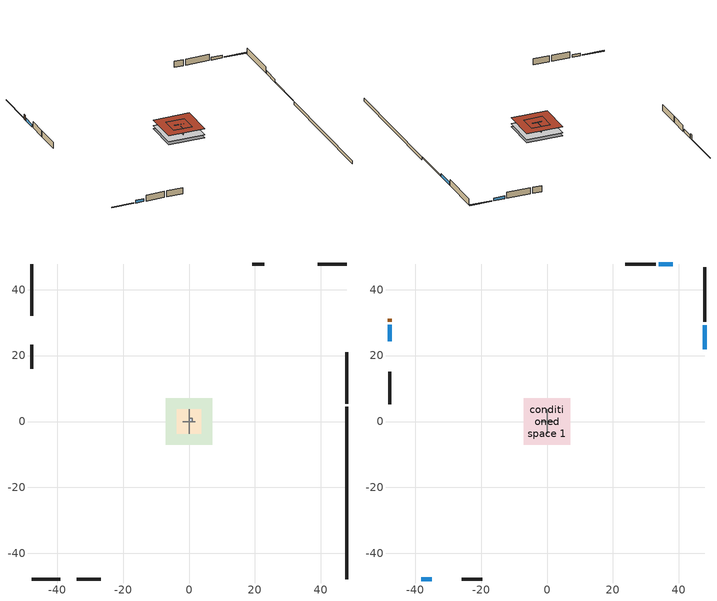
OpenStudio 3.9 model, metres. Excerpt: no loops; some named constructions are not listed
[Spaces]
garage 1
 floor foundation (Slab1 construction): -3.66,-3.66 -3.66,3.66 3.66,3.66 3.66,-3.66 z0
 wall outside (Wall1 construction): -34.1,-47.78 -26.79,-47.78 z0.3:2.74
 wall outside (Wall2 construction): -47.78,23.36 -47.78,16.04 z0.3:2.74
 wall outside (Wall9 construction): 22.78,47.78 19.12,47.78 z0.3:2.74
 wall to conditioned space 1 (Wall5 construction Reversed): 0,-3.66 0,3.66 z0.3:2.74
 wall to conditioned space 1 (Wall6 construction Reversed): 1.83,0 -1.83,0 z0.3:2.74
 roof outside (Roof1 construction): -3.66,3.66 -3.66,-3.66 3.66,-3.66 3.66,3.66 z2.74
crawlspace - vented 1
 floor foundation (Slab2 construction): -7.11,-7.11 -7.11,7.11 7.11,7.11 7.11,-7.11 z-0.91
 wall outside (RimJoist1 construction): 47.78,5.36 47.78,21.03 z0.3:0.61
 wall outside (RimJoist2 construction): -47.78,-47.78 -39.1,-47.78 z0.3:0.61
 wall outside (RimJoist3 construction): -47.78,47.78 -47.78,32.12 z0.3:0.61
 wall outside (RimJoist4 construction): 47.78,47.78 39.1,47.78 z0.3:0.61
 wall foundation (FoundationWall1 construction): 47.78,-47.78 47.78,4.43 z-0.91:0.3
central ac and furnace airloop ret air space
 floor adiabatic (AdiabaticConst): 0,0 0,1 1,1 1,0 z0
 wall adiabatic (AdiabaticConst): 0,1 0,0 1,0 1,1 0,1 z0:1
 ceiling adiabatic (AdiabaticConst): 1,0 1,1 0,1 0,0 z1
conditioned space 1
 floor to crawlspace - vented 1 (Floor1 construction): -7.11,-7.11 -7.11,7.11 7.11,7.11 7.11,-7.11 z0.3
 wall outside (Wall3 construction): 47.78,30.2 47.78,46.85 z0.3:2.74
 wall outside (Wall4 construction): -25.86,-47.78 -19.6,-47.78 z0.3:2.74
 wall outside (Wall7 construction): -47.78,15.11 -47.78,5.22 z0.3:2.74
 wall outside (Wall8 construction): 32.96,47.78 23.71,47.78 z0.3:2.74
 wall outside (AdiabaticWallConstruction): 47.78,21.95 47.78,29.27 z0.3:1.52; -38.17,-47.78 -35.03,-47.78 z0.3:1.37; -47.78,29.34 -47.78,24.28 z0.3:1.43; 38.17,47.78 33.89,47.78 z0.3:1.46
 wall outside (AdiabaticWallConstruction 1): -47.78,31.19 -47.78,30.27 z0.3:2.34
 window (WindowConstruction): 47.78,21.96 47.78,29.27 z0.3:1.52
 window (WindowConstruction 1): -38.17,-47.78 -35.03,-47.78 z0.3:1.37
 window (WindowConstruction 2): -47.78,29.34 -47.78,24.29 z0.3:1.43
 window (WindowConstruction 3): 38.17,47.78 33.89,47.78 z0.3:1.46
 door (Door): -47.78,31.19 -47.78,30.27 z0.3:2.34
 roof outside (Roof2 construction): -7.11,7.11 -7.11,-7.11 7.11,-7.11 7.11,7.11 z2.74
[Material] Roughness=Rough
Name | Thickness {m} | Conductivity {W/m-K} | Density {kg/m3} | Specific Heat {J/kg-K} | Thermal Absorptance | Solar Absorptance | Visible Absorptance
osb sheathing 0.75 in. | 0.01905 | 0.115458 | 512.64 | 1214.23 | 0.9 | 0.7 | 0.7
gypsum board | 0.0127 | 0.160291 | 801 | 837.4 | 0.9 | 0.6 | 0.6
osb sheathing 0.5 in. 2; osb sheathing 0.5 in. 3 | 0.0127 | 0.115458 | 512.64 | 1214.23
wall stud and cavity 2 | 0.1397 | 0.103501 | 139.0536 | 1170.24 | 0.9 | 0.7 | 0.7
floor stud and cavity | 0.1397 | 0.923637 | 92.3553 | 1139.71 | 0.9 | 0.7 | 0.7
floor covering | 0.0127 | 0.0433444 | 54.468 | 1339.84 | 0.9 | 0.6 | 0.6
[Construction]
Wall5 construction: osb sheathing 0.5 in. 2, wall stud and cavity 2, gypsum board
Wall6 construction: osb sheathing 0.5 in. 3, wall stud and cavity 2, gypsum board
Floor1 construction Reversed: floor covering, osb sheathing 0.75 in., floor stud and cavity
[Schedule:Ruleset]
Name | Default Day Schedule
cooling season schedule | cooling season schedule default day
natural vent schedule | natural vent schedule default day
[Schedule:Day]
cooling season schedule default day; cooling season schedule day; cooling season schedule day 2; natural vent schedule default day: 24, 0, 0
cooling season schedule day 1; natural vent schedule day: 24, 0, 1
[Schedule:Rule] Apply Monday=Yes; Apply Wednesday=Yes; Apply Friday=Yes; Date Specification Type=DateRange; Start Day=1
Name | Schedule Ruleset | Rule Order | Day Schedule | Apply Sunday | Apply Tuesday | Apply Thursday | Apply Saturday | Start Month | End Month | End Day
cooling season schedule allday rule | cooling season schedule | 2 | cooling season schedule day | Yes | Yes | Yes | Yes | 1 | 5 | 31
cooling season schedule allday rule 1 | cooling season schedule | 1 | cooling season schedule day 1 | Yes | Yes | Yes | Yes | 6 | 9 | 30
cooling season schedule allday rule 2 | cooling season schedule | 0 | cooling season schedule day 2 | Yes | Yes | Yes | Yes | 10 | 12 | 31
natural vent schedule rule | natural vent schedule | 0 | natural vent schedule day | No | No | No | No | 1 | 12 | 31
